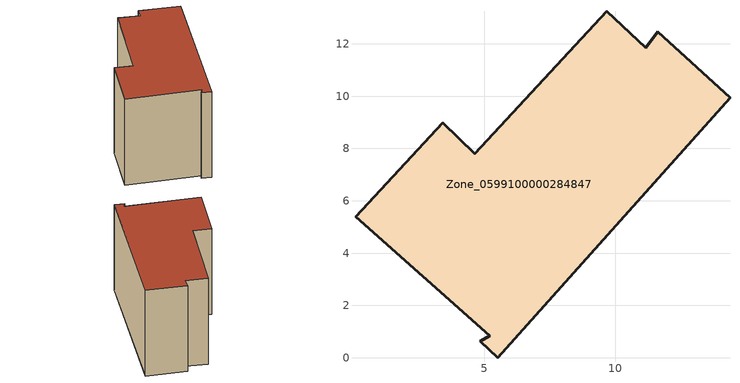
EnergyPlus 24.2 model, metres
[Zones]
Zone_0599100000284847
 floor ground (C_G): 5.51,0 4.85,0.64 5.2,0.85 0.08,5.38 3.41,8.98 4.64,7.8 9.68,13.25 11.16,11.85 11.63,12.46 14.39,9.94 z0
 wall outside (C_F): 14.39,9.94 11.63,12.46 11.16,11.85 9.68,13.25 4.64,7.8 3.41,8.98 0.08,5.38 5.2,0.85 4.85,0.64 5.51,0 14.39,9.94 z0:9.04
 roof outside (C_R): 4.85,0.64 5.51,0 14.39,9.94 11.63,12.46 11.16,11.85 9.68,13.25 4.64,7.8 3.41,8.98 0.08,5.38 5.2,0.85 z9.04
[BUILDING]
Pand.0599100000284847: North Axis=0; Terrain=City; Loads Convergence Tolerance Value=0.04; Temperature Convergence Tolerance Value=0.4; Solar Distribution=FullExterior; Maximum Number of Warmup Days=25; Minimum Number of Warmup Days=1
[Site:Location]
Rotterdam.The.Hague.AP_ZH_NLD Design_Conditions: Latitude=51.96; Longitude=4.45; Time Zone=1; Elevation=-4.5
[SITE:GROUNDTEMPERATURE:BUILDINGSURFACE]
18, 18, 18, 18, 18, 18, 18, 18, 18, 18, 18, 18
[MATERIAL] Thermal Absorptance=0.9; Solar Absorptance=0.7; Visible Absorptance=0.7
Name | Roughness | Thickness | Conductivity | Density | Specific Heat
G.TC.1946 | MediumSmooth | 0.15 | 1 | 540 | 1210
F.TC.1946 | Rough | 0.3 | 0.857143 | 1920 | 840
R.TC.1946 | MediumRough | 0.2 | 0.909091 | 1500 | 1000
[CONSTRUCTION]
C_G: G.TC.1946
C_F: F.TC.1946
C_R: R.TC.1946
[ZONE]
Zone_0599100000284847: Type=1; Multiplier=1; Ceiling Height=Autocalculate; Volume=Autocalculate; Floor Area=autocalculate; Part of Total Floor Area=Yes
[ZONEINFILTRATION:DESIGNFLOWRATE]
Infil_Zone_0599100000284847: Zone or ZoneList or Space or SpaceList=Zone_0599100000284847; Schedule=AlwaysOn; Design Flow Rate Calculation Method=Flow/Area; Flow Rate per Floor Area=0.003; Constant Term Coefficient=1; Temperature Term Coefficient=0; Velocity Term Coefficient=0; Velocity Squared Term Coefficient=0
[HVACTEMPLATE:ZONE:IDEALLOADSAIRSYSTEM]
Zone_0599100000284847: Maximum Heating Supply Air Temperature=50; Minimum Cooling Supply Air Temperature=13; Maximum Heating Supply Air Humidity Ratio=0.0156; Minimum Cooling Supply Air Humidity Ratio=0.0077; Heating Limit=NoLimit; Cooling Limit=NoLimit; Dehumidification Control Type=ConstantSensibleHeatRatio; Cooling Sensible Heat Ratio=0.7; Dehumidification Setpoint=60; Humidification Control Type=None; Humidification Setpoint=30; Outdoor Air Method=None; Outdoor Air Flow Rate per Person=0.00944; Outdoor Air Flow Rate per Zone Floor Area=0; Outdoor Air Flow Rate per Zone=0; Demand Controlled Ventilation Type=None; Outdoor Air Economizer Type=NoEconomizer; Heat Recovery Type=None; Sensible Heat Recovery Effectiveness=0.7; Latent Heat Recovery Effectiveness=0.65
[ZONECONTROL:THERMOSTAT]
ThermostatControl_Zone_0599100000284847: Zone or ZoneList=Zone_0599100000284847; Control Type Schedule=DualSetpointControlType; Control 1=Thermostat_Zone_0599100000284847; Temperature Difference Between Cutout And Setpoint=0
[THERMOSTATSETPOINT:DUALSETPOINT]
Thermostat_Zone_0599100000284847: Heating Setpoint Temperature Schedule=HeatingSetpoint_Zone_0599100000284847; Cooling Setpoint Temperature Schedule=CoolingSetpoint_Zone_0599100000284847
[SCHEDULE:COMPACT]
HeatingSetpoint_Zone_0599100000284847: Through: 12/31, For: AllDays, Until: 24:00, 21
CoolingSetpoint_Zone_0599100000284847: Through: 12/31, For: AllDays, Until: 24:00, 24
DualSetpointControlType: Through: 12/31, For: AllDays, Until: 24:00, 4
AlwaysOn: Through: 12/31, For: AllDays, Until: 24:00, 1
